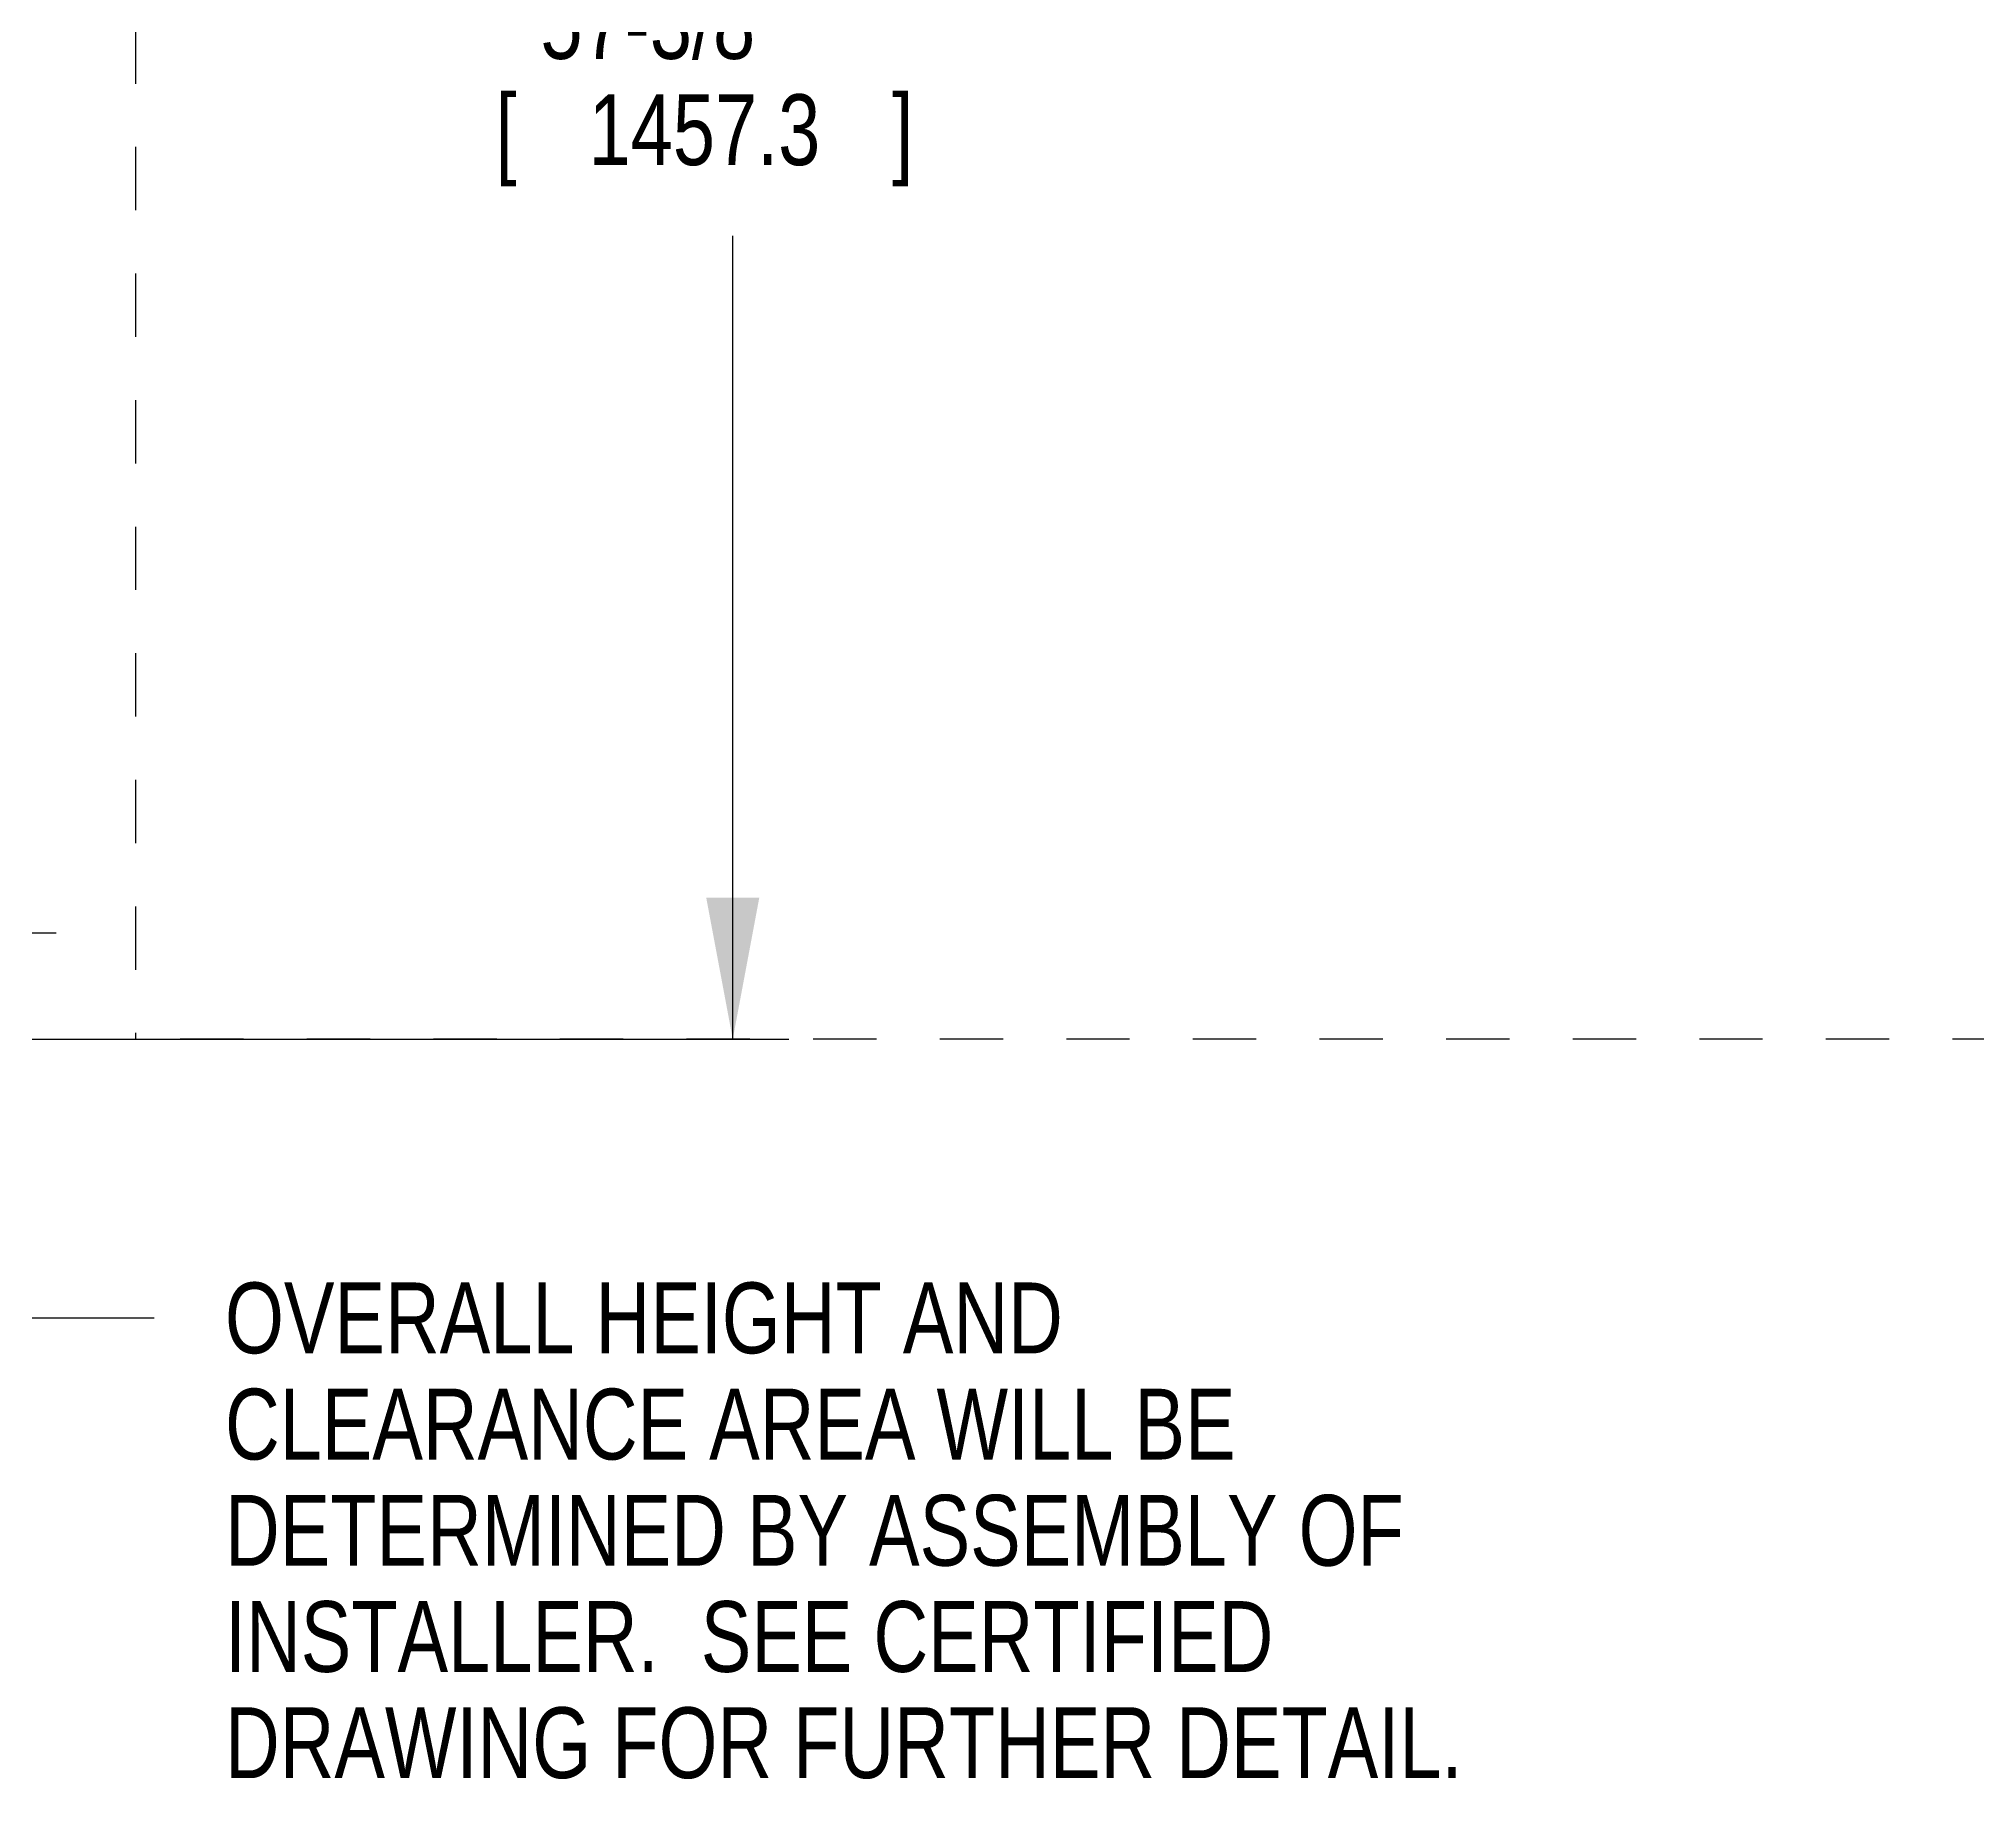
# Model space of a CAD drawing. Extents: x 0 to 325, y 0 to 175.
# Drawn here: x 215.5 to 270.3, y 69.3 to 119.1 of the extents above; entities that cross this region are included whole.
import ezdxf
from ezdxf.enums import TextEntityAlignment as Align

# ---------------------------------------------------------------- set-up
doc = ezdxf.new("R2010")
doc.units = 0
doc.header["$LTSCALE"] = 17.875
doc.linetypes.add('DASHED', pattern=[0.2, 0.1, -0.1])
doc.layers.get('0').update_dxf_attribs({"linetype": 'CONTINUOUS'})
for name, color, linetype in [('SERVCLEAR', 1, 'CONTINUOUS'), ('SERVCLRDIM', 1, 'CONTINUOUS'), ('UNIT-DIM', 7, 'CONTINUOUS')]:
    doc.layers.add(name, color=color, linetype=linetype)
doc.styles.get("Standard").update_dxf_attribs({"font": 'txt', "width": 0.8})
doc.dimstyles.get("Standard").update_dxf_attribs({"dimtxt": 0.18, "dimasz": 0.18, "dimexe": 0.18, "dimexo": 0.0625, "dimgap": 0.09, "dimtad": 0, "dimtih": 1, "dimtoh": 1, "dimzin": 0, "dimcen": 0.09, "dimazin": 3, "dimtfac": 1, "dimtofl": 0, "dimtmove": 0, "dimatfit": 3})

# ---------------------------------------------------------------- blocks, each defined once
blk = doc.blocks.new('_FILLED')
at = {"color": 0, "linetype": 'ByBlock'}
blk.add_solid([(0, 0), (-1, 0.1875), (-1, -0.1875)], dxfattribs=at)
blk = doc.blocks.new('*D3')
at = {"layer": 'UNIT-DIM', "color": 7, "linetype": 'CONTINUOUS'}
for p, q in [((196.17, 148.171), (216.419, 148.171)), ((219.67, 148.171), (236.705, 148.171)), ((235.117, 148.171), (235.117, 122.484)), ((235.117, 90.796), (235.117, 113.484)), ((196.761, 90.796), (236.705, 90.796))]:
    blk.add_line(p, q, dxfattribs=at)
at = {"layer": 'UNIT-DIM', "color": 7, "linetype": 'CONTINUOUS', "xscale": 4, "yscale": 4, "zscale": 4}
for p, rotation in [((235.117, 148.171), 90), ((235.117, 90.796), 270)]:
    blk.add_blockref('_FILLED', p, dxfattribs=dict(at, rotation=rotation))
at = {"layer": 'UNIT-DIM', "color": 7, "linetype": 'CONTINUOUS', "width": 0.8}
for s, p in [('57-3/8', (232.717, 118.484)), ('[', (228.717, 115.484)), ('1457.3', (234.317, 115.484)), (']', (239.917, 115.484))]:
    blk.add_text(s, height=2, dxfattribs=at).set_placement(p, align=Align.CENTER)
blk = doc.blocks.new('*D20')
at = {"layer": 'SERVCLRDIM', "color": 1, "linetype": 'CONTINUOUS'}
for p, q in [((214.428, 93.796), (214.428, 106.496)), ((192.212, 93.796), (216.015, 93.796)), ((195.337, 90.796), (216.015, 90.796)), ((214.428, 90.796), (214.428, 82.923)), ((214.428, 82.923), (218.778, 82.923))]:
    blk.add_line(p, q, dxfattribs=at)
at = {"layer": 'SERVCLRDIM', "color": 1, "linetype": 'CONTINUOUS', "xscale": 4, "yscale": 4, "zscale": 4}
for p, rotation in [((214.428, 93.796), 270), ((214.428, 90.796), 90)]:
    blk.add_blockref('_FILLED', p, dxfattribs=dict(at, rotation=rotation))
at = {"layer": 'SERVCLRDIM', "color": 1, "linetype": 'CONTINUOUS', "width": 0.8}
for s, p in [('OVERALL HEIGHT AND ', (220.778, 81.923)), ('CLEARANCE AREA WILL BE ', (220.778, 78.923)), ('DETERMINED BY ASSEMBLY OF ', (220.778, 75.923)), ('INSTALLER.  SEE CERTIFIED ', (220.778, 72.923)), ('DRAWING FOR FURTHER DETAIL.', (220.778, 69.923))]:
    blk.add_text(s, height=2, dxfattribs=at).set_placement(p)

msp = doc.modelspace()

# ---------------------------------------------------------------- linework, layer by layer
at = {"layer": 'SERVCLEAR', "color": 1, "linetype": 'DASHED'}
for p in [(218.25, 148.171), (314.25, 90.796)]:
    msp.add_line(p, (218.25, 90.796), dxfattribs=at)

# ---------------------------------------------------------------- dimensions: what is measured, and where the dimension line sits
at = {"layer": 'SERVCLRDIM', "color": 1, "linetype": 'CONTINUOUS'}
dim = msp.add_linear_dim(base=(214.428, 93.796), p1=(193.75, 90.796), p2=(190.625, 93.796), angle=90, dimstyle='Standard', dxfattribs=at)
dim.commit()
dim.dimension.update_dxf_attribs({"geometry": '*D20', "text_midpoint": (242.378, 76.923), "dimtype": 128})
at = {"layer": 'UNIT-DIM', "color": 7, "linetype": 'CONTINUOUS'}
dim = msp.add_linear_dim(base=(235.11733, 148.17116), p1=(195.17304, 90.79624), p2=(194.5825, 148.17116), angle=90, dimstyle='Standard', dxfattribs=at)
dim.commit()
dim.dimension.update_dxf_attribs({"geometry": '*D3', "text_midpoint": (234.31733, 117.9837), "dimtype": 128})

doc.saveas('drawing.dxf')
